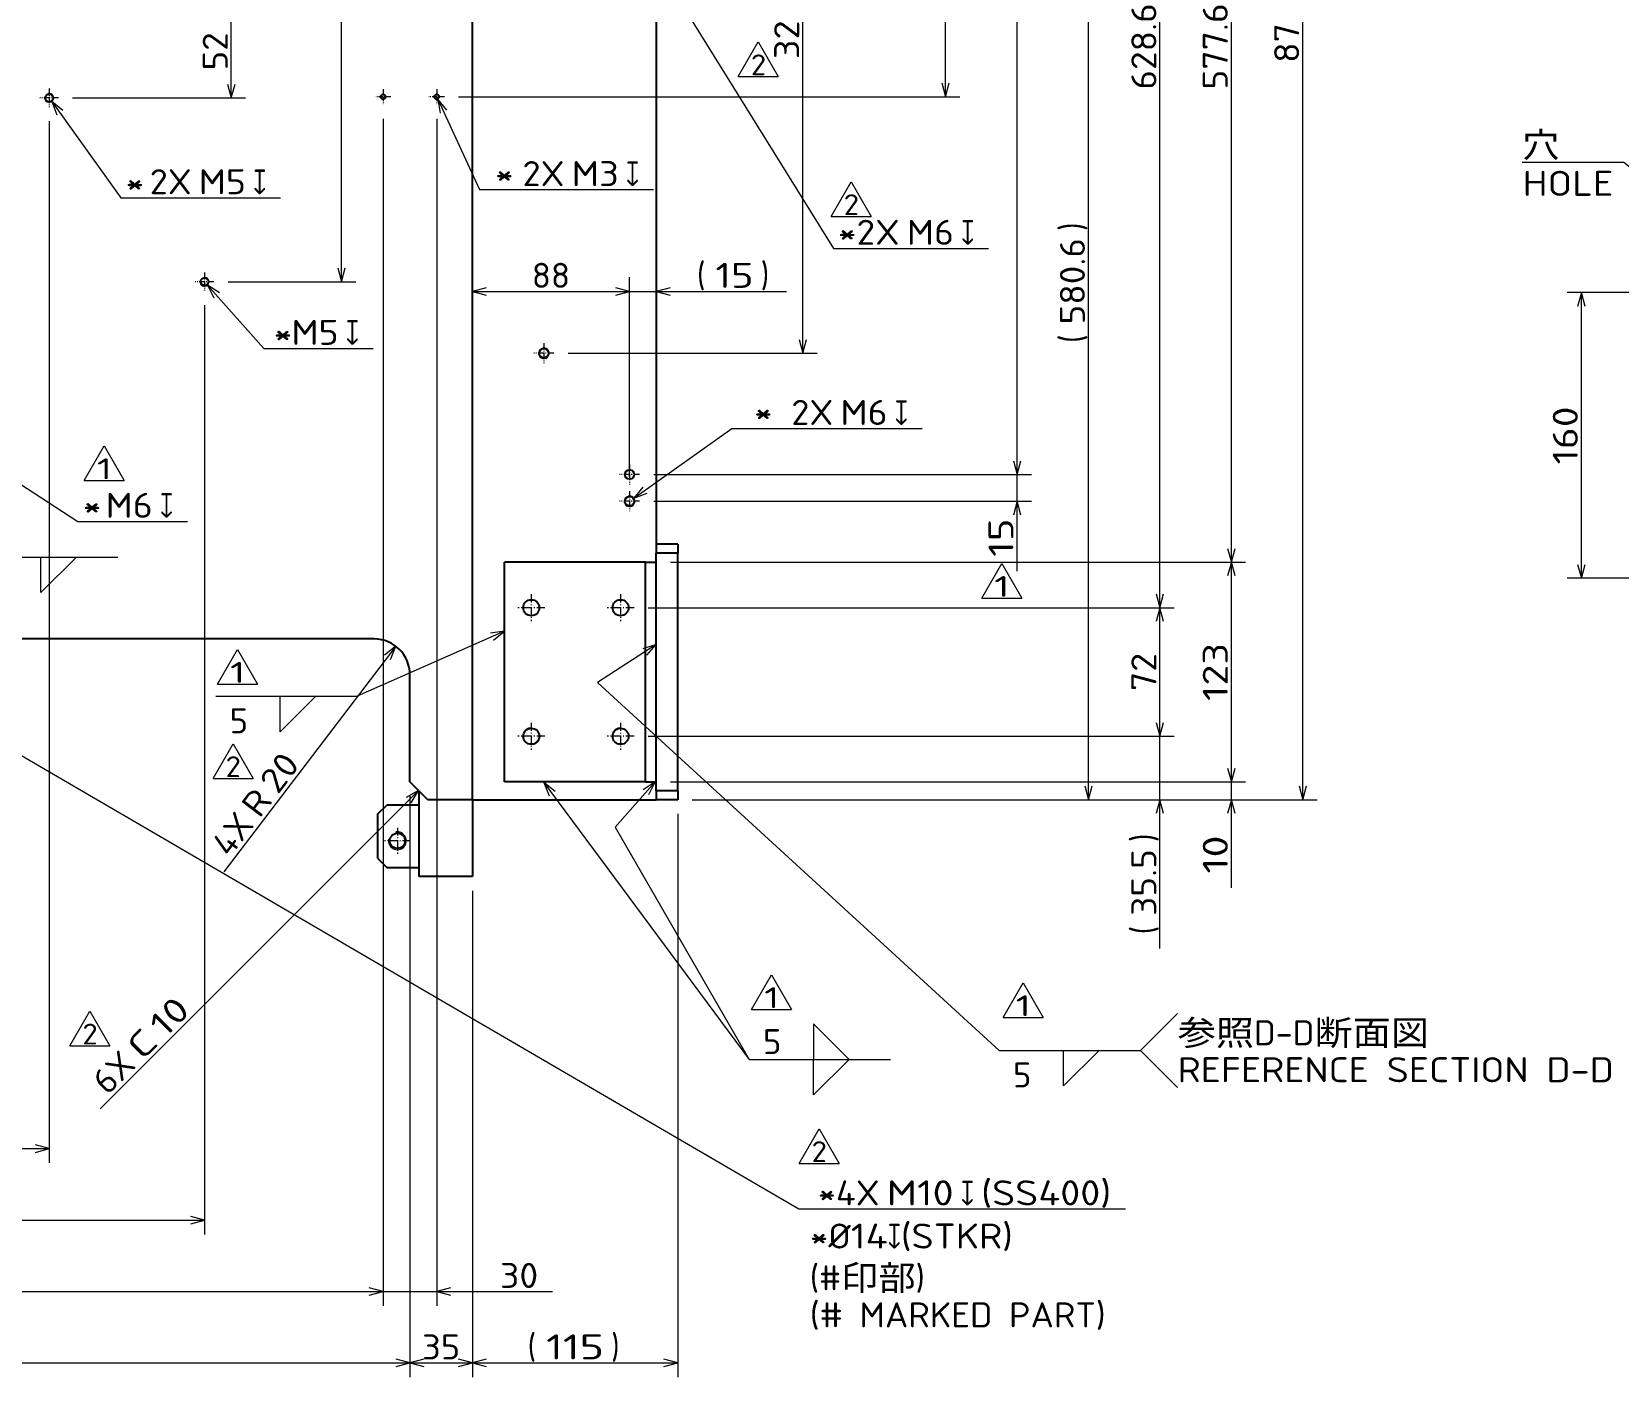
# Model space of a CAD drawing. Extents: x 0 to 1248, y -10 to 833.
# Drawn here: x 288.1 to 510.3, y 435.4 to 623.8 of the extents above; entities that cross this region are included whole.
import ezdxf
from ezdxf.enums import TextEntityAlignment as Align

# ---------------------------------------------------------------- set-up
doc = ezdxf.new("R2010")
doc.units = 0
doc.linetypes.add('DASHDOT', pattern=[18.5, 12, -3, 0.5, -3])
doc.layers.get('0').update_dxf_attribs({"lineweight": 13})
doc.styles.add('GDT', font='gdt.shx')
doc.styles.get("Standard").update_dxf_attribs({"font": 'isocp.shx'})
doc.dimstyles.get("Standard").update_dxf_attribs({"dimtxt": 2.5, "dimasz": 2.5, "dimexe": 1.25, "dimexo": 0.625, "dimtad": 1, "dimcen": 2.5, "dimadec": 0, "dimazin": 0, "dimtfac": 1, "dimtmove": 0, "dimatfit": 0, "dimfxl": 1, "dimarcsym": 0})

# ---------------------------------------------------------------- blocks, each defined once
blk = doc.blocks.new('*D5')
at = {"color": 7, "lineweight": 13}
for p, q in [((290.493362, 611.217774), (290.493362, 465.405274)), ((171.618362, 550.405274), (171.618362, 465.405274)), ((171.618362, 467.405274), (290.493362, 467.405274))]:
    blk.add_line(p, q, dxfattribs=at)
for points in [[(173.550216, 467.922913), (171.618362, 467.405274), (173.550216, 466.887635)], [(288.56151, 466.887635), (290.493362, 467.405274), (288.56151, 467.922913)]]:
    blk.add_lwpolyline(points, dxfattribs=at)
at = {"color": 7, "lineweight": 13, "width": 0.8352}
blk.add_text('475.5', height=3.5, dxfattribs=at).set_placement((225.000659, 467.905274), (237.111064, 467.905274), align=Align.FIT)
blk = doc.blocks.new('*D6')
at = {"color": 214, "lineweight": 13}
for p, q in [((290.857293, 613.997163), (300.516166, 600.511689)), ((300.516166, 600.511689), (322.89688, 600.511689))]:
    blk.add_line(p, q, dxfattribs=at)
blk.add_lwpolyline([(292.403024, 612.728021), (290.857293, 613.997163), (291.561365, 612.125192)], dxfattribs=at)
for s, width, p, p2 in [('2X', 0.953546, (304.567111, 601.011689), (310.447315, 601.011689)), ('M5', 0.967102, (311.447315, 601.011689), (318.055843, 601.011689))]:
    blk.add_text(s, height=3.5, dxfattribs=dict(at, width=width)).set_placement(p, p2, align=Align.FIT)
at = {"color": 214, "lineweight": 13, "style": 'GDT', "width": 0.526012}
blk.add_text('x', height=3.5, dxfattribs=at).set_placement((319.055839, 601.011689), (320.89688, 601.011689), align=Align.FIT)
blk = doc.blocks.new('*D10')
at = {"color": 7, "lineweight": 13}
for p, q in [((380.493362, 734.655274), (417.993362, 734.655274)), ((415.993362, 614.655274), (415.993362, 734.655274)), ((347.818359, 614.655274), (417.993362, 614.655274))]:
    blk.add_line(p, q, dxfattribs=at)
for points in [[(416.511001, 732.723424), (415.993362, 734.655274), (415.475723, 732.723424)], [(415.475723, 616.587128), (415.993362, 614.655274), (416.511001, 616.587128)]]:
    blk.add_lwpolyline(points, dxfattribs=at)
at = {"color": 7, "lineweight": 13, "width": 0.854609}
blk.add_text('480', height=3.5, rotation=90, dxfattribs=at).set_placement((415.493362, 670.595881), (415.493362, 678.714667), align=Align.FIT)
blk = doc.blocks.new('*D11')
at = {"color": 214, "lineweight": 13}
for p, q in [((344.900291, 614.31469), (350.734649, 601.652528)), ((350.734649, 601.652528), (375.09024, 601.652528))]:
    blk.add_line(p, q, dxfattribs=at)
blk.add_lwpolyline([(346.178871, 612.776757), (344.900291, 614.31469), (345.238609, 612.343514)], dxfattribs=at)
for s, width, p, p2 in [('2X', 0.953546, (356.760467, 602.152528), (362.64067, 602.152528)), ('M3', 0.967101, (363.64067, 602.152528), (370.249191, 602.152528))]:
    blk.add_text(s, height=3.5, dxfattribs=dict(at, width=width)).set_placement(p, p2, align=Align.FIT)
at = {"color": 214, "lineweight": 13, "style": 'GDT', "width": 0.52601}
blk.add_text('x', height=3.5, dxfattribs=at).set_placement((371.249198, 602.152528), (373.090232, 602.152528), align=Align.FIT)
blk = doc.blocks.new('*D13')
at = {"color": 214, "lineweight": 13}
for p, q in [((372.354255, 558.465379), (386.044677, 568.216187)), ((386.044677, 568.216187), (412.718734, 568.216187))]:
    blk.add_line(p, q, dxfattribs=at)
blk.add_lwpolyline([(373.627494, 560.007729), (372.354255, 558.465379), (374.228088, 559.164475)], dxfattribs=at)
for s, width, p, p2 in [('2X', 0.953546, (394.388969, 568.716187), (400.269172, 568.716187)), ('M6', 0.967101, (401.26918, 568.716187), (407.8777, 568.716187))]:
    blk.add_text(s, height=3.5, dxfattribs=dict(at, width=width)).set_placement(p, p2, align=Align.FIT)
at = {"color": 214, "lineweight": 13, "style": 'GDT', "width": 0.52601}
blk.add_text('x', height=3.5, dxfattribs=at).set_placement((408.8777, 568.716187), (410.718734, 568.716187), align=Align.FIT)
blk = doc.blocks.new('*D14')
at = {"color": 7, "lineweight": 13}
for p, q in [((380.493362, 734.655274), (467.993362, 734.655274)), ((465.993362, 516.25528), (465.993362, 734.655274)), ((380.493362, 516.25528), (467.993362, 516.25528))]:
    blk.add_line(p, q, dxfattribs=at)
for points in [[(466.511001, 732.723424), (465.993362, 734.655274), (465.475723, 732.723424)], [(465.475723, 518.187119), (465.993362, 516.25528), (466.511001, 518.187119)]]:
    blk.add_lwpolyline(points, dxfattribs=at)
at = {"color": 7, "lineweight": 13, "width": 0.8352}
blk.add_text('873.6', height=3.5, rotation=90, dxfattribs=at).set_placement((465.493362, 619.400071), (465.493362, 631.510476), align=Align.FIT)
blk = doc.blocks.new('*D23')
at = {"color": 7, "lineweight": 13}
for p, q in [((312.243362, 585.467774), (312.243362, 455.405274)), ((171.618362, 553.405274), (171.618362, 455.405274)), ((171.618362, 457.405274), (312.243362, 457.405274))]:
    blk.add_line(p, q, dxfattribs=at)
for points in [[(173.550216, 457.922913), (171.618362, 457.405274), (173.550216, 456.887635)], [(310.311511, 456.887635), (312.243362, 457.405274), (310.311511, 457.922913)]]:
    blk.add_lwpolyline(points, dxfattribs=at)
at = {"color": 7, "lineweight": 13, "width": 0.8352}
blk.add_text('562.5', height=3.5, dxfattribs=at).set_placement((235.875659, 457.905274), (247.986064, 457.905274), align=Align.FIT)
blk = doc.blocks.new('*D24')
at = {"color": 7, "lineweight": 13}
for p, q in [((337.743362, 734.655274), (329.407348, 734.655274)), ((331.407348, 588.755273), (331.407348, 734.655274)), ((315.53086, 588.755273), (333.407348, 588.755273))]:
    blk.add_line(p, q, dxfattribs=at)
for points in [[(331.924987, 732.723424), (331.407348, 734.655274), (330.889709, 732.723424)], [(330.889709, 590.687127), (331.407348, 588.755273), (331.924987, 590.687127)]]:
    blk.add_lwpolyline(points, dxfattribs=at)
at = {"color": 7, "lineweight": 13, "width": 0.8352}
blk.add_text('583.6', height=3.5, rotation=90, dxfattribs=at).set_placement((330.907348, 637.741792), (330.907348, 649.852197), align=Align.FIT)
blk = doc.blocks.new('*D25')
at = {"color": 214, "lineweight": 13}
for p, q in [((312.658767, 588.2883), (320.54074, 579.427918)), ((320.54074, 579.427918), (335.870269, 579.427918))]:
    blk.add_line(p, q, dxfattribs=at)
blk.add_lwpolyline([(314.329528, 587.188958), (312.658767, 588.2883), (313.556018, 586.500863)], dxfattribs=at)
at = {"color": 214, "lineweight": 13, "width": 0.967102}
blk.add_text('M5', height=3.5, dxfattribs=at).set_placement((324.420699, 579.927918), (331.029228, 579.927918), align=Align.FIT)
at = {"color": 214, "lineweight": 13, "style": 'GDT', "width": 0.526012}
blk.add_text('x', height=3.5, dxfattribs=at).set_placement((332.029228, 579.927918), (333.870269, 579.927918), align=Align.FIT)
blk = doc.blocks.new('*D34')
at = {"color": 214, "lineweight": 13}
for p, q in [((272.872695, 569.2473), (294.518615, 555.21515)), ((294.518615, 555.21515), (309.84814, 555.21515))]:
    blk.add_line(p, q, dxfattribs=at)
blk.add_lwpolyline([(274.775307, 568.630807), (272.872695, 569.2473), (274.212157, 567.762093)], dxfattribs=at)
at = {"color": 214, "lineweight": 13, "width": 0.967101}
blk.add_text('M6', height=3.5, dxfattribs=at).set_placement((298.398576, 555.71515), (305.0071, 555.71515), align=Align.FIT)
at = {"color": 214, "lineweight": 13, "style": 'GDT', "width": 0.526012}
blk.add_text('x', height=3.5, dxfattribs=at).set_placement((306.0071, 555.71515), (307.848142, 555.71515), align=Align.FIT)
blk = doc.blocks.new('*D40')
at = {"color": 214, "lineweight": 13}
for p, q in [((253.32302, 541.875321), (395.423614, 458.963654)), ((395.423614, 458.963654), (441.17546, 458.963654))]:
    blk.add_line(p, q, dxfattribs=at)
blk.add_lwpolyline([(255.252481, 541.348847), (253.32302, 541.875321), (254.730743, 540.454652)], dxfattribs=at)
for s, width, p, p2 in [('*4X', 0.978656, (398.110435, 459.463654), (406.755233, 459.463654)), ('M10', 0.921945, (407.755233, 459.463654), (417.128341, 459.463654)), ('(SS400)', 0.880938, (420.969406, 459.463654), (439.17546, 459.463654))]:
    blk.add_text(s, height=3.5, dxfattribs=dict(at, width=width)).set_placement(p, p2, align=Align.FIT)
at = {"color": 214, "lineweight": 13, "style": 'GDT', "width": 0.52601}
blk.add_text('x', height=3.5, dxfattribs=at).set_placement((418.128356, 459.463654), (419.96939, 459.463654), align=Align.FIT)
blk = doc.blocks.new('*D44')
at = {"color": 214, "lineweight": 13}
for p, q in [((360.138954, 658.118087), (400.296539, 593.435059)), ((400.296539, 593.435059), (422.018447, 593.435059))]:
    blk.add_line(p, q, dxfattribs=at)
blk.add_lwpolyline([(361.597686, 656.749844), (360.138954, 658.118087), (360.718131, 656.203786)], dxfattribs=at)
for s, width, p, p2 in [('*2X', 0.978656, (400.924079, 593.935059), (409.568878, 593.935059)), ('M6', 0.967101, (410.568878, 593.935059), (417.177398, 593.935059))]:
    blk.add_text(s, height=3.5, dxfattribs=dict(at, width=width)).set_placement(p, p2, align=Align.FIT)
at = {"color": 214, "lineweight": 13, "style": 'GDT', "width": 0.52601}
blk.add_text('x', height=3.5, dxfattribs=at).set_placement((418.177398, 593.935059), (420.018432, 593.935059), align=Align.FIT)
blk = doc.blocks.new('*D45')
at = {"color": 7, "lineweight": 13}
blk.add_line((339.02338, 537.732591), (314.954646, 506.139115), dxfattribs=at)
blk.add_lwpolyline([(338.264434, 535.882172), (339.02338, 537.732591), (337.44091, 536.509553)], dxfattribs=at)
for s, rotation, width, p, p2 in [('20', 52.698959, 0.868248, (322.505988, 516.876344), (325.750648, 521.135407)), ('R', 52.699044, 1.079002, (319.93835, 513.505982), (321.899982, 516.080903)), ('4X', 52.698989, 0.953548, (315.768924, 508.033036), (319.332347, 512.710526))]:
    blk.add_text(s, height=3.5, rotation=rotation, dxfattribs=dict(at, width=width)).set_placement(p, p2, align=Align.FIT)
blk = doc.blocks.new('*D87')
at = {"color": 7, "lineweight": 13}
for p, q in [((293.780862, 627.505273), (317.993362, 627.505273)), ((315.993362, 614.505273), (315.993362, 627.505273)), ((293.780862, 614.505273), (317.993362, 614.505273))]:
    blk.add_line(p, q, dxfattribs=at)
for points in [[(316.511001, 625.573422), (315.993362, 627.505273), (315.475723, 625.573422)], [(315.475723, 616.437127), (315.993362, 614.505273), (316.511001, 616.437127)]]:
    blk.add_lwpolyline(points, dxfattribs=at)
at = {"color": 7, "lineweight": 13, "width": 0.868247}
blk.add_text('52', height=3.5, rotation=90, dxfattribs=at).set_placement((315.493362, 618.328179), (315.493362, 623.682366), align=Align.FIT)
blk = doc.blocks.new('*D89')
at = {"color": 7, "lineweight": 13}
for p, q in [((337.243362, 611.580277), (337.243362, 445.405274)), ((171.618362, 550.405274), (171.618362, 445.405274)), ((171.618362, 447.405274), (337.243362, 447.405274))]:
    blk.add_line(p, q, dxfattribs=at)
for points in [[(173.550216, 447.922913), (171.618362, 447.405274), (173.550216, 446.887635)], [(335.311511, 446.887635), (337.243362, 447.405274), (335.311511, 447.922913)]]:
    blk.add_lwpolyline(points, dxfattribs=at)
at = {"color": 7, "lineweight": 13, "width": 0.8352}
blk.add_text('662.5', height=3.5, dxfattribs=at).set_placement((248.375659, 447.905274), (260.486064, 447.905274), align=Align.FIT)
blk = doc.blocks.new('*D90')
at = {"color": 7, "lineweight": 13}
for p, q in [((337.243362, 611.580277), (337.243362, 445.405274)), ((344.743362, 611.580277), (344.743362, 445.405274)), ((332.243362, 447.405274), (360.958328, 447.405274))]:
    blk.add_line(p, q, dxfattribs=at)
for points in [[(335.311511, 446.887635), (337.243362, 447.405274), (335.311511, 447.922913)], [(346.675216, 447.922913), (344.743362, 447.405274), (346.675216, 446.887635)]]:
    blk.add_lwpolyline(points, dxfattribs=at)
at = {"color": 7, "lineweight": 13, "width": 0.868247}
blk.add_text('30', height=3.5, dxfattribs=at).set_placement((353.604141, 447.905274), (358.958328, 447.905274), align=Align.FIT)
blk = doc.blocks.new('*D93')
at = {"color": 7, "lineweight": 13}
for p, q in [((215.993362, 516.75528), (215.993362, 435.405274)), ((340.993362, 516.75528), (340.993362, 435.405274)), ((215.993362, 437.405274), (340.993362, 437.405274))]:
    blk.add_line(p, q, dxfattribs=at)
for points in [[(217.925212, 437.922913), (215.993362, 437.405274), (217.925212, 436.887635)], [(339.061511, 436.887635), (340.993362, 437.405274), (339.061511, 437.922913)]]:
    blk.add_lwpolyline(points, dxfattribs=at)
at = {"color": 7, "lineweight": 13, "width": 0.854609}
blk.add_text('500', height=3.5, dxfattribs=at).set_placement((274.433969, 437.905274), (282.552755, 437.905274), align=Align.FIT)
blk = doc.blocks.new('*D94')
at = {"color": 7, "lineweight": 13}
for p, q in [((340.993362, 516.75528), (340.993362, 435.405274)), ((349.743362, 503.50528), (349.743362, 435.405274)), ((340.993362, 437.405274), (349.743362, 437.405274))]:
    blk.add_line(p, q, dxfattribs=at)
for points in [[(342.925216, 437.922913), (340.993362, 437.405274), (342.925216, 436.887635)], [(347.811508, 436.887635), (349.743362, 437.405274), (347.811508, 437.922913)]]:
    blk.add_lwpolyline(points, dxfattribs=at)
at = {"color": 7, "lineweight": 13, "width": 0.868247}
blk.add_text('35', height=3.5, dxfattribs=at).set_placement((342.691268, 437.905274), (348.045455, 437.905274), align=Align.FIT)
blk = doc.blocks.new('*D95')
at = {"color": 7, "lineweight": 13}
for p, q in [((378.493362, 514.25528), (378.493362, 435.405274)), ((349.743362, 503.50528), (349.743362, 435.405274)), ((349.743362, 437.405274), (378.493362, 437.405274))]:
    blk.add_line(p, q, dxfattribs=at)
for points in [[(351.675216, 437.922913), (349.743362, 437.405274), (351.675216, 436.887635)], [(376.561508, 436.887635), (378.493362, 437.405274), (376.561508, 437.922913)]]:
    blk.add_lwpolyline(points, dxfattribs=at)
for s, p in [('(', (357.480934, 437.905274)), (')', (369.177757, 437.905274))]:
    blk.add_text(s, height=3.5, dxfattribs=at).set_placement(p)
at = {"color": 7, "lineweight": 13, "width": 0.854609}
blk.add_text('115', height=3.5, dxfattribs=at).set_placement((360.058967, 437.905274), (368.177757, 437.905274), align=Align.FIT)
blk = doc.blocks.new('*D100')
at = {"color": 7, "lineweight": 13}
for p, q in [((371.743362, 561.430276), (371.743362, 589.405274)), ((349.743362, 587.405274), (371.743362, 587.405274))]:
    blk.add_line(p, q, dxfattribs=at)
for points in [[(351.675216, 587.922913), (349.743362, 587.405274), (351.675216, 586.887635)], [(369.811508, 586.887635), (371.743362, 587.405274), (369.811508, 587.922913)]]:
    blk.add_lwpolyline(points, dxfattribs=at)
at = {"color": 7, "lineweight": 13, "width": 0.868247}
blk.add_text('88', height=3.5, dxfattribs=at).set_placement((358.066268, 587.905274), (363.420455, 587.905274), align=Align.FIT)
blk = doc.blocks.new('*D101')
at = {"color": 7, "lineweight": 13}
for p, q in [((371.743362, 561.430276), (371.743362, 589.405274)), ((366.743362, 587.405274), (393.697517, 587.405274))]:
    blk.add_line(p, q, dxfattribs=at)
for points in [[(369.811508, 586.887635), (371.743362, 587.405274), (369.811508, 587.922913)], [(377.425216, 587.922913), (375.493362, 587.405274), (377.425216, 586.887635)]]:
    blk.add_lwpolyline(points, dxfattribs=at)
for s, p in [('(', (381.187263, 587.905274)), (')', (390.119483, 587.905274))]:
    blk.add_text(s, height=3.5, dxfattribs=at).set_placement(p)
at = {"color": 7, "lineweight": 13, "width": 0.868247}
blk.add_text('15', height=3.5, dxfattribs=at).set_placement((383.765296, 587.905274), (389.119483, 587.905274), align=Align.FIT)
blk = doc.blocks.new('*D104')
at = {"color": 7, "lineweight": 13}
for p, q in [((337.993362, 661.405274), (437.993362, 661.405274)), ((435.993362, 516.25528), (435.993362, 661.405274)), ((380.493362, 516.25528), (437.993362, 516.25528))]:
    blk.add_line(p, q, dxfattribs=at)
for points in [[(436.511001, 659.473422), (435.993362, 661.405274), (435.475723, 659.473422)], [(435.475723, 518.187119), (435.993362, 516.25528), (436.511001, 518.187119)]]:
    blk.add_lwpolyline(points, dxfattribs=at)
for s, p in [(')', (435.493362, 595.885476)), ('(', (435.493362, 580.197038))]:
    blk.add_text(s, height=3.5, rotation=90.000003, dxfattribs=at).set_placement(p)
at = {"color": 7, "lineweight": 13, "width": 0.8352}
blk.add_text('580.6', height=3.5, rotation=90, dxfattribs=at).set_placement((435.493362, 582.775079), (435.493362, 594.885476), align=Align.FIT)
blk = doc.blocks.new('*D107')
at = {"color": 7, "lineweight": 13}
for p, q in [((374.368362, 700.280274), (447.993362, 700.280274)), ((445.993362, 543.13028), (445.993362, 700.280274)), ((374.368362, 543.13028), (447.993362, 543.13028))]:
    blk.add_line(p, q, dxfattribs=at)
for points in [[(446.511001, 698.348423), (445.993362, 700.280274), (445.475723, 698.348423)], [(445.475723, 545.062119), (445.993362, 543.13028), (446.511001, 545.062119)]]:
    blk.add_lwpolyline(points, dxfattribs=at)
at = {"color": 7, "lineweight": 13, "width": 0.8352}
blk.add_text('628.6', height=3.5, rotation=90, dxfattribs=at).set_placement((445.493362, 615.650079), (445.493362, 627.76048), align=Align.FIT)
blk = doc.blocks.new('*D108')
at = {"color": 7, "lineweight": 13}
for p, q in [((374.368362, 543.13028), (447.993362, 543.13028)), ((445.993362, 525.13028), (445.993362, 543.13028)), ((374.368362, 525.13028), (447.993362, 525.13028))]:
    blk.add_line(p, q, dxfattribs=at)
for points in [[(446.511001, 541.198426), (445.993362, 543.13028), (445.475723, 541.198426)], [(445.475723, 527.062119), (445.993362, 525.13028), (446.511001, 527.062119)]]:
    blk.add_lwpolyline(points, dxfattribs=at)
at = {"color": 7, "lineweight": 13, "width": 0.868247}
blk.add_text('72', height=3.5, rotation=90, dxfattribs=at).set_placement((445.493362, 531.453187), (445.493362, 536.807374), align=Align.FIT)
blk = doc.blocks.new('*D109')
at = {"color": 7, "lineweight": 13}
for p, q in [((445.993362, 495.413956), (445.993362, 530.13028)), ((374.368362, 525.13028), (447.993362, 525.13028)), ((380.493362, 516.25528), (447.993362, 516.25528))]:
    blk.add_line(p, q, dxfattribs=at)
for points in [[(445.475723, 527.062119), (445.993362, 525.13028), (446.511001, 527.062119)], [(446.511001, 514.323426), (445.993362, 516.25528), (445.475723, 514.323426)]]:
    blk.add_lwpolyline(points, dxfattribs=at)
for s, p in [(')', (445.493362, 510.3378)), ('(', (445.493362, 497.413956))]:
    blk.add_text(s, height=3.5, rotation=90.000003, dxfattribs=at).set_placement(p)
at = {"color": 7, "lineweight": 13, "width": 0.836937}
blk.add_text('35.5', height=3.5, rotation=90, dxfattribs=at).set_placement((445.493362, 499.99199), (445.493362, 509.337785), align=Align.FIT)
blk = doc.blocks.new('*D112')
at = {"color": 7, "lineweight": 13}
for p, q in [((377.493362, 693.905274), (457.993362, 693.905274)), ((455.993362, 549.50528), (455.993362, 693.905274)), ((377.493362, 549.50528), (457.993362, 549.50528))]:
    blk.add_line(p, q, dxfattribs=at)
for points in [[(456.511001, 691.973422), (455.993362, 693.905274), (455.475723, 691.973422)], [(455.475723, 551.437119), (455.993362, 549.50528), (456.511001, 551.437119)]]:
    blk.add_lwpolyline(points, dxfattribs=at)
at = {"color": 7, "lineweight": 13, "width": 0.8352}
blk.add_text('577.6', height=3.5, rotation=90, dxfattribs=at).set_placement((455.493362, 615.650079), (455.493362, 627.76048), align=Align.FIT)
blk = doc.blocks.new('*D113')
at = {"color": 7, "lineweight": 13}
for p, q in [((377.493362, 549.50528), (457.993362, 549.50528)), ((455.993362, 518.75528), (455.993362, 549.50528)), ((377.493362, 518.75528), (457.993362, 518.75528))]:
    blk.add_line(p, q, dxfattribs=at)
for points in [[(456.511001, 547.573426), (455.993362, 549.50528), (455.475723, 547.573426)], [(455.475723, 520.687119), (455.993362, 518.75528), (456.511001, 520.687119)]]:
    blk.add_lwpolyline(points, dxfattribs=at)
at = {"color": 7, "lineweight": 13, "width": 0.854608}
blk.add_text('123', height=3.5, rotation=90, dxfattribs=at).set_placement((455.493362, 530.070893), (455.493362, 538.189668), align=Align.FIT)
blk = doc.blocks.new('*D114')
at = {"color": 7, "lineweight": 13}
for p, q in [((455.993362, 503.901078), (455.993362, 523.75528)), ((377.493362, 518.75528), (457.993362, 518.75528)), ((380.493362, 516.25528), (457.993362, 516.25528))]:
    blk.add_line(p, q, dxfattribs=at)
for points in [[(455.475723, 520.687119), (455.993362, 518.75528), (456.511001, 520.687119)], [(456.511001, 514.323426), (455.993362, 516.25528), (455.475723, 514.323426)]]:
    blk.add_lwpolyline(points, dxfattribs=at)
at = {"color": 7, "lineweight": 13, "width": 0.868247}
blk.add_text('10', height=3.5, rotation=90, dxfattribs=at).set_placement((455.493362, 505.901078), (455.493362, 511.255265), align=Align.FIT)
blk = doc.blocks.new('*D131')
at = {"color": 7, "lineweight": 13}
for p, q in [((380.493362, 734.655274), (427.993362, 734.655274)), ((425.993362, 561.780274), (425.993362, 734.655274)), ((375.143363, 561.780274), (427.993362, 561.780274))]:
    blk.add_line(p, q, dxfattribs=at)
for points in [[(426.511001, 732.723424), (425.993362, 734.655274), (425.475723, 732.723424)], [(425.475723, 563.712128), (425.993362, 561.780274), (426.511001, 563.712128)]]:
    blk.add_lwpolyline(points, dxfattribs=at)
at = {"color": 7, "lineweight": 13, "width": 0.8352}
blk.add_text('691.5', height=3.5, rotation=90, dxfattribs=at).set_placement((425.493362, 642.162572), (425.493362, 654.272977), align=Align.FIT)
blk = doc.blocks.new('*D132')
at = {"color": 7, "lineweight": 13}
for p, q in [((425.993362, 548.265321), (425.993362, 566.780274)), ((375.143363, 561.780274), (427.993362, 561.780274)), ((375.143363, 558.030274), (427.993362, 558.030274))]:
    blk.add_line(p, q, dxfattribs=at)
for points in [[(425.475723, 563.712128), (425.993362, 561.780274), (426.511001, 563.712128)], [(426.511001, 556.09842), (425.993362, 558.030274), (425.475723, 556.09842)]]:
    blk.add_lwpolyline(points, dxfattribs=at)
at = {"color": 7, "lineweight": 13, "width": 0.868247}
blk.add_text('15', height=3.5, rotation=90, dxfattribs=at).set_placement((425.493362, 550.265321), (425.493362, 555.619508), align=Align.FIT)
blk = doc.blocks.new('*D136')
at = {"color": 7, "lineweight": 13}
for p, q in [((363.143363, 658.755275), (397.993362, 658.755275)), ((395.993362, 578.755273), (395.993362, 658.755275)), ((363.143363, 578.755273), (397.993362, 578.755273))]:
    blk.add_line(p, q, dxfattribs=at)
for points in [[(396.511001, 656.823422), (395.993362, 658.755275), (395.475723, 656.823422)], [(395.475723, 580.687127), (395.993362, 578.755273), (396.511001, 580.687127)]]:
    blk.add_lwpolyline(points, dxfattribs=at)
at = {"color": 7, "lineweight": 13, "width": 0.854609}
blk.add_text('320', height=3.5, rotation=90, dxfattribs=at).set_placement((395.493362, 619.916886), (395.493362, 628.035676), align=Align.FIT)
blk = doc.blocks.new('*D152')
at = {"color": 7, "lineweight": 13}
for p, q in [((550.411288, 587.249795), (502.992862, 587.249795)), ((504.992862, 547.249795), (504.992862, 587.249795)), ((533.492862, 547.249795), (502.992862, 547.249795))]:
    blk.add_line(p, q, dxfattribs=at)
for points in [[(505.510501, 585.31794), (504.992862, 587.249795), (504.475223, 585.31794)], [(504.475223, 549.181649), (504.992862, 547.249795), (505.510501, 549.181649)]]:
    blk.add_lwpolyline(points, dxfattribs=at)
at = {"color": 7, "lineweight": 13, "width": 0.854609}
blk.add_text('160', height=3.5, rotation=90, dxfattribs=at).set_placement((504.492862, 563.1904), (504.492862, 571.30919), align=Align.FIT)

msp = doc.modelspace()

# ---------------------------------------------------------------- linework, layer by layer
at = {"color": 7, "lineweight": 25}
for p, q in [((349.7434, 516.2553), (349.7434, 734.6553)), ((375.4934, 691.4053), (375.4934, 552.0053)), ((375.4934, 552.0053), (375.4934, 550.7553)), ((378.4934, 552.0053), (375.4934, 552.0053)), ((378.4934, 552.0053), (378.4934, 550.7553)), ((354.2434, 518.7553), (354.2434, 549.5053)), ((373.9934, 549.5053), (354.2434, 549.5053)), ((373.9934, 518.7553), (373.9934, 549.5053)), ((373.9934, 549.5053), (375.4934, 549.5053)), ((375.4934, 517.5053), (375.4934, 550.7553)), ((378.4934, 550.7553), (375.4934, 550.7553)), ((378.4934, 517.5053), (378.4934, 550.7553)), ((335.9934, 538.7553), (279.3684, 538.7553)), ((340.9934, 518.7553), (340.9934, 533.7553)), ((343.4934, 516.2553), (340.9934, 518.7553)), ((373.9934, 518.7553), (354.2434, 518.7553)), ((373.9934, 518.7553), (375.4934, 518.7553)), ((342.2434, 517.5053), (342.2434, 505.5053)), ((349.7434, 516.2553), (343.4934, 516.2553)), ((349.7434, 516.2553), (375.4934, 516.2553)), ((349.7434, 516.2553), (349.7434, 505.5053)), ((375.4934, 517.5053), (375.4934, 516.2553)), ((378.4934, 517.5053), (375.4934, 517.5053)), ((378.4934, 516.2553), (375.4934, 516.2553)), ((378.4934, 517.5053), (378.4934, 516.2553)), ((336.4934, 514.2553), (337.7434, 515.5053)), ((336.4934, 508.0053), (336.4934, 514.2553)), ((342.2434, 515.5053), (337.7434, 515.5053)), ((336.4934, 508.0053), (337.7434, 506.7553)), ((337.7434, 506.7553), (342.2434, 506.7553)), ((343.8434, 505.5053), (342.2434, 505.5053)), ((348.1434, 505.5053), (343.8434, 505.5053)), ((349.7434, 505.5053), (348.1434, 505.5053))]:
    msp.add_line(p, q, dxfattribs=at)
at = {"color": 7, "lineweight": 13}
for p, q in [((386.9683, 617.4738), (389.7683, 622.3236)), ((389.7683, 622.3236), (392.5683, 617.4738)), ((386.9683, 617.4738), (392.5683, 617.4738)), ((399.9755, 597.899), (402.7755, 602.7487)), ((402.7755, 602.7487), (405.5755, 597.899)), ((399.9755, 597.899), (405.5755, 597.899)), ((295.4041, 560.9323), (298.2041, 565.782)), ((298.2041, 565.782), (301.0041, 560.9323)), ((295.4041, 560.9323), (301.0041, 560.9323)), ((280.3242, 550.2291), (300.1174, 550.2291)), ((421.0494, 544.4611), (423.8494, 549.3109)), ((423.8494, 549.3109), (426.6494, 544.4611)), ((421.0494, 544.4611), (426.6494, 544.4611)), ((354.2434, 539.8578), (333.6264, 530.7308)), ((314.0595, 532.4278), (316.8595, 537.2776)), ((316.8595, 537.2776), (319.6595, 532.4278)), ((314.0595, 532.4278), (319.6595, 532.4278)), ((313.8331, 530.7308), (333.6264, 530.7308)), ((313.435, 519.2218), (316.235, 524.0715)), ((316.235, 524.0715), (319.035, 519.2218)), ((313.435, 519.2218), (319.035, 519.2218)), ((359.7434, 518.6553), (388.4934, 479.9053)), ((342.1838, 517.5648), (297.6144, 472.9954)), ((388.8297, 486.8883), (391.6297, 491.7381)), ((391.6297, 491.7381), (394.4297, 486.8883)), ((424.0472, 485.7659), (426.8472, 490.6156)), ((426.8472, 490.6156), (429.6472, 485.7659)), ((388.8297, 486.8883), (394.4297, 486.8883)), ((293.3927, 481.7917), (296.1927, 486.6414)), ((296.1927, 486.6414), (298.9927, 481.7917)), ((424.0472, 485.7659), (429.6472, 485.7659)), ((293.3927, 481.7917), (298.9927, 481.7917)), ((423.4934, 481.1553), (443.2866, 481.1553)), ((388.4934, 479.9053), (408.2866, 479.9053)), ((395.4743, 465.3316), (398.2743, 470.1813)), ((398.2743, 470.1813), (401.0743, 465.3316)), ((395.4743, 465.3316), (401.0743, 465.3316))]:
    msp.add_line(p, q, dxfattribs=at)
at = {"color": 7, "linetype": 'DASHDOT', "lineweight": 13, "ltscale": 0.064375}
for p, q in [((290.4934, 615.7928), (290.4934, 613.2178)), ((291.7809, 614.5053), (289.2059, 614.5053)), ((312.2434, 590.0428), (312.2434, 587.4678)), ((313.5309, 588.7553), (310.9559, 588.7553))]:
    msp.add_line(p, q, dxfattribs=at)
at = {"color": 7, "linetype": 'DASHDOT', "lineweight": 13, "ltscale": 0.05375}
for p, q in [((337.2434, 615.7303), (337.2434, 613.5803)), ((344.7434, 615.7303), (344.7434, 613.5803)), ((338.3184, 614.6553), (336.1684, 614.6553)), ((345.8184, 614.6553), (343.6684, 614.6553))]:
    msp.add_line(p, q, dxfattribs=at)
at = {"color": 7, "linetype": 'DASHDOT', "lineweight": 13, "ltscale": 0.07}
for p, q in [((359.7434, 580.1553), (359.7434, 577.3553)), ((361.1434, 578.7553), (358.3434, 578.7553)), ((371.7434, 563.1803), (371.7434, 560.3803)), ((373.1434, 561.7803), (370.3434, 561.7803)), ((373.1434, 558.0303), (370.3434, 558.0303)), ((373.1434, 558.0303), (370.3434, 558.0303)), ((371.7434, 559.4303), (371.7434, 556.6303)), ((371.7434, 559.4303), (371.7434, 556.6303))]:
    msp.add_line(p, q, dxfattribs=at)
at = {"color": 7, "linetype": 'DASHDOT', "lineweight": 13, "ltscale": 0.09375}
for p, q in [((357.9934, 545.0053), (357.9934, 541.2553)), ((370.4934, 545.0053), (370.4934, 541.2553)), ((359.8684, 543.1303), (356.1184, 543.1303)), ((372.3684, 543.1303), (368.6184, 543.1303)), ((357.9934, 527.0053), (357.9934, 523.2553)), ((370.4934, 527.0053), (370.4934, 523.2553)), ((359.8684, 525.1303), (356.1184, 525.1303)), ((372.3684, 525.1303), (368.6184, 525.1303))]:
    msp.add_line(p, q, dxfattribs=at)
at = {"color": 7, "linetype": 'DASHDOT', "lineweight": 13, "ltscale": 0.09125}
for p, q in [((339.2434, 512.3303), (339.2434, 508.6803)), ((341.0684, 510.5053), (337.4184, 510.5053))]:
    msp.add_line(p, q, dxfattribs=at)
at = {"color": 7, "lineweight": 13}
for points in [[(564.0318, 563.3157), (510.9221, 605.4456), (496.7278, 605.4456)], [(352.6864, 538.6025), (354.2434, 539.8578), (352.2673, 539.5492)], [(375.4934, 537.9702), (367.2434, 532.6705), (423.4934, 481.1553)], [(374.1477, 536.4905), (375.4934, 537.9702), (373.5882, 537.3616)], [(361.3102, 517.4122), (359.7434, 518.6553), (360.4787, 516.7954)], [(375.3187, 518.7553), (369.7434, 512.4053), (388.4934, 479.9053)], [(374.4331, 516.962), (375.3187, 518.7553), (373.6551, 517.6451)], [(341.1838, 515.8328), (342.1838, 517.5648), (340.4518, 516.5648)], [(448.4658, 486.3345), (443.2866, 481.1553), (448.4658, 475.9761)]]:
    msp.add_lwpolyline(points, dxfattribs=at)
for points in [[(289.3447, 550.2291), (294.3167, 550.2291), (289.3447, 545.257)], [(322.8536, 530.7308), (327.8257, 530.7308), (322.8536, 525.7587)], [(397.5139, 479.9053), (402.4859, 479.9053), (397.5139, 484.8773)], [(432.5139, 481.1553), (437.4859, 481.1553), (432.5139, 476.1832)], [(397.5139, 479.9053), (402.4859, 479.9053), (397.5139, 474.9332)]]:
    msp.add_lwpolyline(points, close=True, dxfattribs=at)
at = {"color": 7, "lineweight": 25}
for centre, radius in [((290.4934, 614.5053), 0.5375), ((337.2434, 614.6553), 0.325), ((344.7434, 614.6553), 0.325), ((312.2434, 588.7553), 0.5375), ((359.7434, 578.7553), 0.65), ((371.7434, 561.7803), 0.65), ((371.7434, 558.0303), 0.65), ((357.9934, 543.1303), 1.125), ((370.4934, 543.1303), 1.125), ((357.9934, 525.1303), 1.125), ((370.4934, 525.1303), 1.125), ((339.2434, 510.5053), 1.075)]:
    msp.add_circle(centre, radius, dxfattribs=at)
at = {"color": 7, "lineweight": 13}
for centre, radius in [((290.4934, 614.5053), 0.625), ((337.2434, 614.6553), 0.375), ((344.7434, 614.6553), 0.375), ((312.2434, 588.7553), 0.625), ((359.7434, 578.7553), 0.75), ((371.7434, 558.0303), 0.75), ((339.2434, 510.5053), 1.25)]:
    msp.add_arc(centre, radius, 169.999993, 100.000014, dxfattribs=at)
at = {"color": 7, "lineweight": 25}
for centre, radius, start, end in [((335.9934, 533.7553), 5, 0, 90), ((357.9934, 525.1303), 1.125, 90, 157.5), ((357.9934, 525.1303), 1.125, 270, 337.5), ((370.4934, 525.1303), 1.125, 90, 157.5)]:
    msp.add_arc(centre, radius, start, end, dxfattribs=at)

# ---------------------------------------------------------------- texts
at = {"color": 7, "lineweight": 13}
for s, height, width, p, p2 in [('2', 2.91, 0.913974, (388.7183, 617.6724), (390.8713, 617.6724)), ('穴', 3.5, 2.071674, (496.7278, 606.1739), (501.907, 606.1739)), ('*', 3.5, 1.195198, (301.1908, 600.9332), (303.7804, 600.9332)), ('*', 3.5, 1.195196, (352.9182, 602.1741), (355.5078, 602.1741)), ('HOLE', 3.5, 0.977323, (496.7809, 600.7871), (509.4861, 600.7871)), ('2', 2.91, 0.913974, (401.7255, 598.0975), (403.8785, 598.0975)), ('*', 3.5, 1.195198, (321.9214, 579.8494), (324.511, 579.8494)), ('*', 3.5, 1.195196, (389.1659, 568.8087), (391.7554, 568.8087)), ('1', 2.91, 1.412506, (297.1541, 561.1258), (299.3071, 561.1258)), ('*', 3.5, 1.195198, (295.2008, 555.7239), (297.7904, 555.7239)), ('1', 2.91, 1.412515, (422.7994, 544.6546), (424.9525, 544.6546)), ('1', 2.91, 1.412507, (315.8095, 532.6213), (317.9625, 532.6213)), ('5', 3.5, 0.913975, (315.7581, 525.5516), (318.3477, 525.5516)), ('2', 2.91, 0.91398, (315.185, 519.4203), (317.3381, 519.4203)), ('1', 2.91, 1.412505, (390.5797, 487.0818), (392.7327, 487.0818)), ('1', 2.91, 1.412505, (425.7972, 485.9594), (427.9503, 485.9594)), ('2', 2.91, 0.913974, (295.1427, 481.9902), (297.2958, 481.9902)), ('参照D-D断面図', 3.5, 1.36267, (448.4658, 481.8836), (483.6681, 481.8836)), ('5', 3.5, 0.913974, (390.4184, 480.6336), (393.008, 480.6336)), ('REFERENCE SECTION D-D', 3.5, 0.885189, (448.4658, 476.7044), (509.5438, 476.7044)), ('5', 3.5, 0.913976, (425.4184, 475.9761), (428.008, 475.9761)), ('2', 2.91, 0.913974, (397.2243, 465.5301), (399.3774, 465.5301)), ('%%c', 3.5, 1.110901, (399.5718, 453.4214), (402.7194, 453.4214)), ('14', 3.5, 0.817767, (402.7194, 453.4214), (407.8986, 453.4214)), ('(STKR)', 3.5, 0.921115, (409.7396, 453.4214), (425.3986, 453.4214)), ('*', 3.5, 1.195196, (396.9823, 453.4214), (399.5718, 453.4214)), ('(#印部)', 3.5, 1.192893, (396.9823, 447.5705), (413.0863, 447.5705)), ('(# MARKED PART)', 3.5, 0.865783, (396.9823, 442.3913), (438.3956, 442.3913))]:
    msp.add_text(s, height=height, dxfattribs=dict(at, width=width)).set_placement(p, p2, align=Align.FIT)
for s, rotation, width, p, p2 in [('10', 44.999957, 0.868247, (306.6792, 482.7673), (310.4652, 486.5533)), ('C', 44.999865, 1.146433, (303.5401, 479.6283), (305.9721, 482.0602)), ('6X', 44.999974, 0.953546, (298.6751, 474.7632), (302.833, 478.9211))]:
    msp.add_text(s, height=3.5, rotation=rotation, dxfattribs=dict(at, width=width)).set_placement(p, p2, align=Align.FIT)
at = {"color": 7, "lineweight": 13, "style": 'GDT', "width": 0.526014}
msp.add_text('x', height=3.5, dxfattribs=at).set_placement((407.8986, 453.4214), (409.7396, 453.4214), align=Align.FIT)

# ---------------------------------------------------------------- dimensions: what is measured, and where the dimension line sits
at = {"lineweight": 0}
for base, p1, p2, angle, picture, middle, dimtype in [((331.4073, 588.7553), (339.7434, 734.6553), (313.5309, 588.7553), 270, '*D24', (331.4073, 643.797), 160), ((415.9934, 734.6553), (345.8184, 614.6553), (378.4934, 734.6553), 90, '*D10', (415.9934, 674.6553), 160), ((425.9934, 734.6553), (373.1434, 561.7803), (378.4934, 734.6553), 90, '*D131', (425.9934, 648.2178), 160), ((465.9934, 734.6553), (378.4934, 516.2553), (378.4934, 734.6553), 90, '*D14', (465.9934, 625.4553), 161), ((445.9934, 700.2803), (372.3684, 543.1303), (372.3684, 700.2803), 90, '*D107', (445.9934, 621.7053), 161), ((455.9934, 693.9053), (375.4934, 549.5053), (375.4934, 693.9053), 90, '*D112', (455.9934, 621.7053), 161), ((395.9934, 658.7553), (361.1434, 578.7553), (361.1434, 658.7553), 90, '*D136', (395.9934, 623.9763), 161), ((315.9934, 627.5053), (291.7809, 614.5053), (291.7809, 627.5053), 90, '*D87', (315.9934, 621.0053), 161), ((171.6184, 447.4053), (337.2434, 613.5803), (171.6184, 552.4053), 180, '*D89', (254.4309, 447.4053), 160), ((337.2434, 447.4053), (344.7434, 613.5803), (337.2434, 613.5803), 180, '*D90', (356.2812, 447.4053), 161), ((171.6184, 467.4053), (290.4934, 613.2178), (171.6184, 552.4053), 180, '*D5', (231.0559, 467.4053), 160), ((349.7434, 587.4053), (371.7434, 559.4303), (349.7434, 584.9053), 180, '*D100', (360.7434, 587.4053), 160), ((504.9929, 547.2498), (552.4113, 587.2498), (535.4929, 547.2498), 270, '*D152', (504.9929, 567.2498), 160), ((425.9934, 561.7803), (373.1434, 558.0303), (373.1434, 561.7803), 90, '*D132', (425.9934, 552.9424), 161), ((455.9934, 549.5053), (375.4934, 518.7553), (375.4934, 549.5053), 90, '*D113', (455.9934, 534.1303), 161), ((445.9934, 543.1303), (372.3684, 525.1303), (372.3684, 543.1303), 90, '*D108', (445.9934, 534.1303), 161), ((455.9934, 518.7553), (378.4934, 516.2553), (375.4934, 518.7553), 90, '*D114', (455.9934, 508.5782), 160), ((215.9934, 437.4053), (340.9934, 518.7553), (215.9934, 518.7553), 180, '*D93', (278.4934, 437.4053), 161), ((340.9934, 437.4053), (349.7434, 505.5053), (340.9934, 518.7553), 180, '*D94', (345.3684, 437.4053), 160)]:
    dim = msp.add_linear_dim(base=base, p1=p1, p2=p2, angle=angle, dimstyle='STANDARD', override={"dimlfac": 4}, dxfattribs=at)
    dim.commit()
    dim.dimension.update_dxf_attribs({"geometry": picture, "text_midpoint": middle, "dimtype": dimtype})
for base, p1, p2, angle, picture, middle in [((435.9934, 661.4053), (378.4934, 516.2553), (335.9934, 661.4053), 90, '*D104', (435.9934, 588.8303)), ((371.7434, 587.4053), (375.4934, 584.9053), (371.7434, 559.4303), 180, '*D101', (386.4424, 587.4053)), ((445.9934, 525.1303), (378.4934, 516.2553), (372.3684, 525.1303), 90, '*D109', (445.9934, 504.6649)), ((349.7434, 437.4053), (378.4934, 516.2553), (349.7434, 505.5053), 180, '*D95', (364.1184, 437.4053))]:
    dim = msp.add_linear_dim(base=base, p1=p1, p2=p2, angle=angle, text='(<>)', dimstyle='STANDARD', override={"dimlfac": 4}, dxfattribs=at)
    dim.commit()
    dim.dimension.update_dxf_attribs({"geometry": picture, "text_midpoint": middle, "dimtype": 160})
for p1, p2, text, picture, middle in [((359.3478, 659.3925), (360.139, 658.1181), '*2XM6<DEPTH>', '*D44', (402.119, 590.4996)), ((290.1294, 615.0134), (290.8573, 613.9972), '2XM5<DEPTH>', '*D6', (303.593, 596.2159)), ((344.5864, 614.9959), (344.9003, 614.3147), '2XM3<DEPTH>', '*D11', (352.3647, 598.1149)), ((311.828, 589.2222), (312.6588, 588.2883), 'M5<><DEPTH>', '*D25', (323.2246, 576.4109)), ((371.1325, 557.5952), (372.3543, 558.4654), '2XM6<DEPTH>', '*D13', (398.0608, 576.7745)), ((271.614, 570.0632), (272.8727, 569.2473), 'M6<><DEPTH>', '*D34', (299.5503, 551.9533)), ((251.1637, 543.1352), (253.323, 541.8753), '*4XM10<DEPTH>(SS400)', '*D40', (411.7664, 449.4281))]:
    dim = msp.add_diameter_dim_2p(p1=p1, p2=p2, text=text, dimstyle='STANDARD', override={"dimlfac": 4}, dxfattribs=at)
    dim.commit()
    dim.dimension.update_dxf_attribs({"geometry": picture, "text_midpoint": middle, "dimtype": 163})
dim = msp.add_linear_dim(base=(312.2434, 457.4053), p1=(171.6184, 555.4053), p2=(312.2434, 587.4678), dimstyle='STANDARD', override={"dimlfac": 4}, dxfattribs=at)
dim.commit()
dim.dimension.update_dxf_attribs({"geometry": '*D23', "text_midpoint": (241.9309, 457.4053), "dimtype": 160})
dim = msp.add_radius_dim(center=(335.9934, 533.7553), mpoint=(339.0234, 537.7326), text='4X<>', dimstyle='STANDARD', override={"dimlfac": 4}, dxfattribs=at)
dim.commit()
dim.dimension.update_dxf_attribs({"geometry": '*D45', "text_midpoint": (321.1575, 514.2812), "dimtype": 164})

doc.saveas('drawing.dxf')
